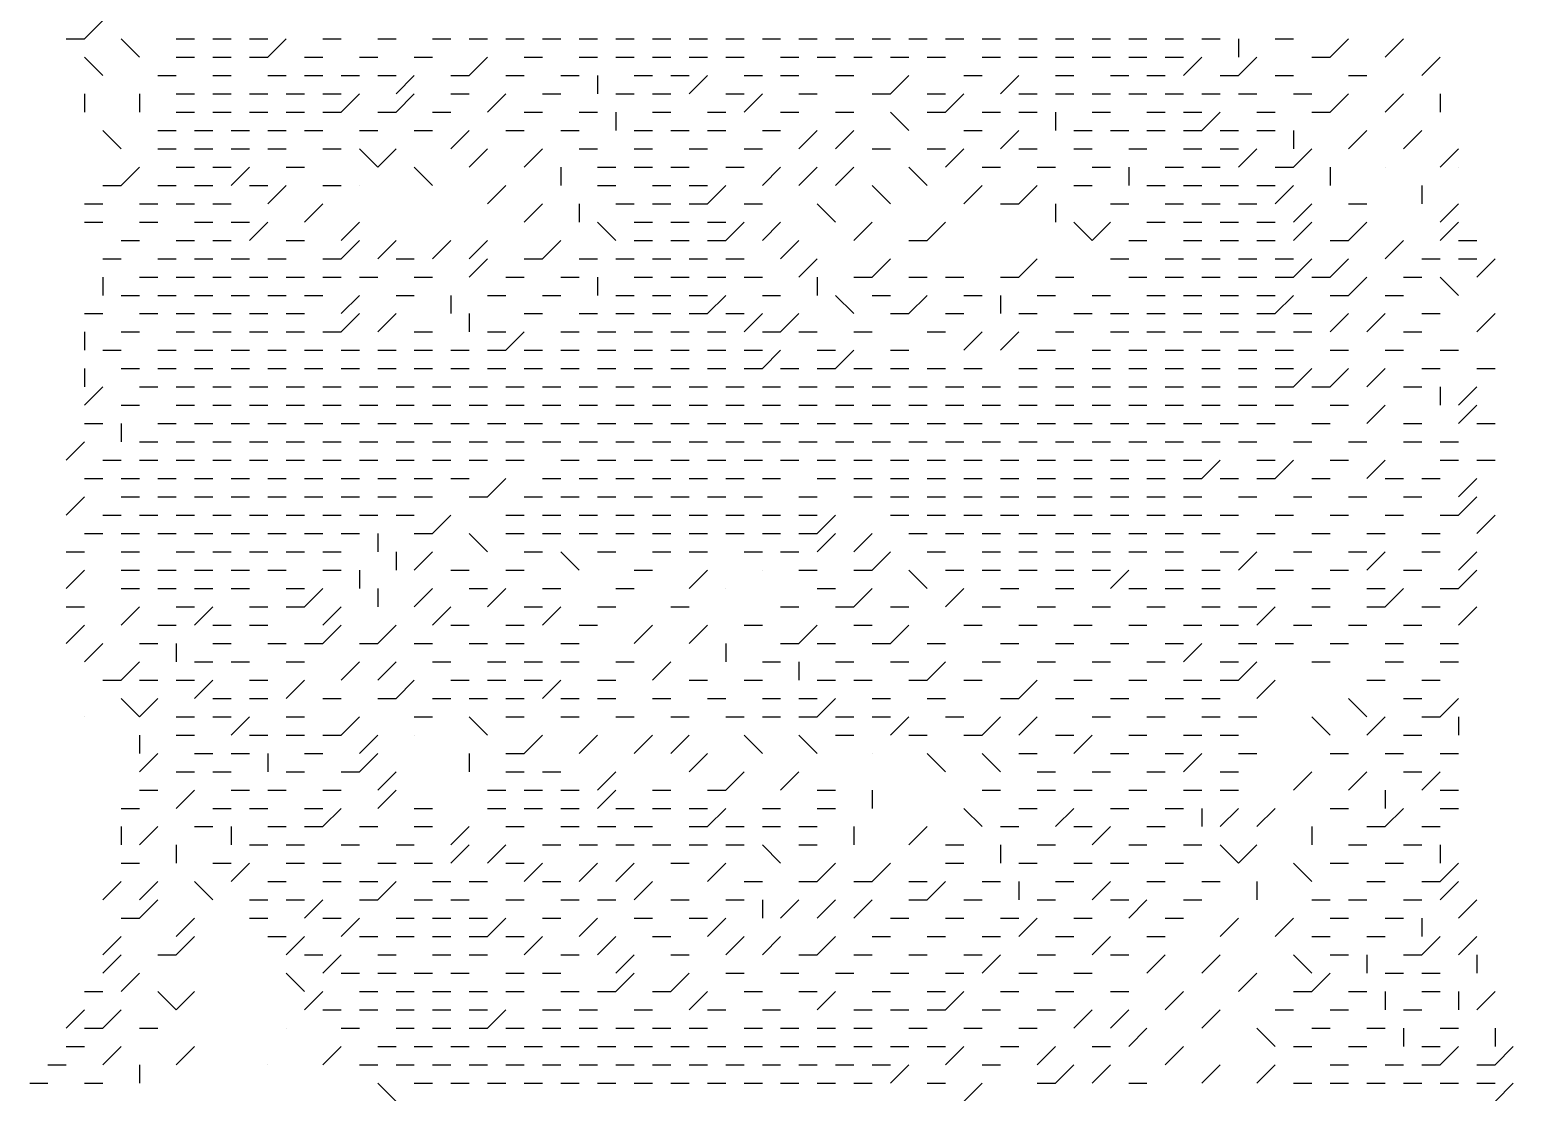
# Model space of a CAD drawing. Header units: metres. Extents: x 66 to 1116, y 3 to 705.
# Drawn here: x 693 to 936, y 355.5 to 529.5 of the extents above; entities that cross this region are included whole.
import ezdxf

# ---------------------------------------------------------------- set-up
doc = ezdxf.new("R2010")
doc.units = ezdxf.units.M

msp = doc.modelspace()

# ---------------------------------------------------------------- linework, layer by layer
at = {"color": 7}
for p, q in [((705, 531), (702, 528)), ((699, 528), (702, 528)), ((708, 528), (711, 525)), ((717, 528), (720, 528)), ((723, 528), (726, 528)), ((729, 528), (732, 528)), ((735, 528), (732, 525)), ((741, 528), (744, 528)), ((750, 528), (753, 528)), ((759, 528), (762, 528)), ((765, 528), (768, 528)), ((771, 528), (774, 528)), ((777, 528), (780, 528)), ((783, 528), (786, 528)), ((789, 528), (792, 528)), ((795, 528), (798, 528)), ((801, 528), (804, 528)), ((807, 528), (810, 528)), ((813, 528), (816, 528)), ((819, 528), (822, 528)), ((825, 528), (828, 528)), ((831, 528), (834, 528)), ((837, 528), (840, 528)), ((843, 528), (846, 528)), ((849, 528), (852, 528)), ((855, 528), (858, 528)), ((861, 528), (864, 528)), ((867, 528), (870, 528)), ((873, 528), (876, 528)), ((879, 528), (882, 528)), ((885, 528), (888, 528)), ((891, 528), (891, 525)), ((897, 528), (900, 528)), ((909, 528), (906, 525)), ((918, 528), (915, 525)), ((702, 525), (705, 522)), ((717, 525), (720, 525)), ((723, 525), (726, 525)), ((729, 525), (732, 525)), ((738, 525), (741, 525)), ((747, 525), (750, 525)), ((756, 525), (759, 525)), ((768, 525), (765, 522)), ((774, 525), (777, 525)), ((783, 525), (786, 525)), ((789, 525), (792, 525)), ((795, 525), (798, 525)), ((801, 525), (804, 525)), ((807, 525), (810, 525)), ((816, 525), (819, 525)), ((822, 525), (825, 525)), ((828, 525), (831, 525)), ((834, 525), (837, 525)), ((840, 525), (843, 525)), ((849, 525), (852, 525)), ((855, 525), (858, 525)), ((861, 525), (864, 525)), ((867, 525), (870, 525)), ((873, 525), (876, 525)), ((879, 525), (882, 525)), ((885, 525), (882, 522)), ((894, 525), (891, 522)), ((903, 525), (906, 525)), ((924, 525), (921, 522)), ((714, 522), (717, 522)), ((723, 522), (726, 522)), ((732, 522), (735, 522)), ((738, 522), (741, 522)), ((744, 522), (747, 522)), ((750, 522), (753, 522)), ((756, 522), (753, 519)), ((762, 522), (765, 522)), ((771, 522), (774, 522)), ((780, 522), (783, 522)), ((786, 522), (786, 519)), ((792, 522), (795, 522)), ((798, 522), (801, 522)), ((804, 522), (801, 519)), ((810, 522), (813, 522)), ((816, 522), (819, 522)), ((825, 522), (828, 522)), ((837, 522), (834, 519)), ((846, 522), (849, 522)), ((855, 522), (852, 519)), ((861, 522), (864, 522)), ((870, 522), (873, 522)), ((876, 522), (879, 522)), ((888, 522), (891, 522)), ((897, 522), (900, 522)), ((909, 522), (912, 522)), ((702, 519), (702, 516)), ((711, 519), (711, 516)), ((717, 519), (720, 519)), ((723, 519), (726, 519)), ((729, 519), (732, 519)), ((735, 519), (738, 519)), ((741, 519), (744, 519)), ((747, 519), (744, 516)), ((756, 519), (753, 516)), ((762, 519), (765, 519)), ((771, 519), (768, 516)), ((777, 519), (780, 519)), ((789, 519), (792, 519)), ((795, 519), (798, 519)), ((807, 519), (810, 519)), ((813, 519), (810, 516)), ((819, 519), (822, 519)), ((831, 519), (834, 519)), ((840, 519), (843, 519)), ((846, 519), (843, 516)), ((855, 519), (858, 519)), ((861, 519), (864, 519)), ((867, 519), (870, 519)), ((873, 519), (876, 519)), ((879, 519), (882, 519)), ((885, 519), (888, 519)), ((891, 519), (894, 519)), ((900, 519), (903, 519)), ((909, 519), (906, 516)), ((918, 519), (915, 516)), ((924, 519), (924, 516)), ((717, 516), (720, 516)), ((723, 516), (726, 516)), ((729, 516), (732, 516)), ((735, 516), (738, 516)), ((741, 516), (744, 516)), ((750, 516), (753, 516)), ((759, 516), (762, 516)), ((774, 516), (777, 516)), ((783, 516), (786, 516)), ((789, 516), (789, 513)), ((795, 516), (798, 516)), ((804, 516), (807, 516)), ((816, 516), (819, 516)), ((825, 516), (828, 516)), ((834, 516), (837, 513)), ((840, 516), (843, 516)), ((849, 516), (852, 516)), ((855, 516), (858, 516)), ((861, 516), (861, 513)), ((867, 516), (870, 516)), ((876, 516), (879, 516)), ((882, 516), (885, 516)), ((888, 516), (885, 513)), ((894, 516), (897, 516)), ((903, 516), (906, 516)), ((705, 513), (708, 510)), ((714, 513), (717, 513)), ((720, 513), (723, 513)), ((726, 513), (729, 513)), ((732, 513), (735, 513)), ((738, 513), (741, 513)), ((747, 513), (750, 513)), ((756, 513), (759, 513)), ((765, 513), (762, 510)), ((771, 513), (774, 513)), ((780, 513), (783, 513)), ((792, 513), (795, 513)), ((798, 513), (801, 513)), ((804, 513), (807, 513)), ((813, 513), (816, 513)), ((822, 513), (819, 510)), ((828, 513), (825, 510)), ((846, 513), (849, 513)), ((855, 513), (852, 510)), ((864, 513), (867, 513)), ((870, 513), (873, 513)), ((876, 513), (879, 513)), ((882, 513), (885, 513)), ((888, 513), (891, 513)), ((894, 513), (897, 513)), ((900, 513), (900, 510)), ((912, 513), (909, 510)), ((921, 513), (918, 510)), ((714, 510), (717, 510)), ((720, 510), (723, 510)), ((726, 510), (729, 510)), ((732, 510), (735, 510)), ((741, 510), (744, 510)), ((747, 510), (750, 507)), ((753, 510), (750, 507)), ((768, 510), (765, 507)), ((777, 510), (774, 507)), ((783, 510), (786, 510)), ((792, 510), (795, 510)), ((801, 510), (804, 510)), ((810, 510), (813, 510)), ((831, 510), (834, 510)), ((840, 510), (843, 510)), ((846, 510), (843, 507)), ((855, 510), (858, 510)), ((864, 510), (867, 510)), ((873, 510), (876, 510)), ((882, 510), (885, 510)), ((888, 510), (891, 510)), ((894, 510), (891, 507)), ((903, 510), (900, 507)), ((927, 510), (924, 507)), ((711, 507), (708, 504)), ((717, 507), (720, 507)), ((723, 507), (726, 507)), ((729, 507), (726, 504)), ((735, 507), (738, 507)), ((756, 507), (759, 504)), ((780, 507), (780, 504)), ((786, 507), (789, 507)), ((792, 507), (795, 507)), ((798, 507), (801, 507)), ((807, 507), (810, 507)), ((816, 507), (813, 504)), ((822, 507), (819, 504)), ((828, 507), (825, 504)), ((837, 507), (840, 504)), ((849, 507), (852, 507)), ((858, 507), (861, 507)), ((867, 507), (870, 507)), ((873, 507), (873, 504)), ((879, 507), (882, 507)), ((885, 507), (888, 507)), ((897, 507), (900, 507)), ((906, 507), (906, 504)), ((915, 507), (915, 507)), ((927, 507), (927, 507)), ((705, 504), (708, 504)), ((714, 504), (717, 504)), ((720, 504), (723, 504)), ((729, 504), (732, 504)), ((735, 504), (732, 501)), ((741, 504), (744, 504)), ((747, 504), (747, 504)), ((771, 504), (768, 501)), ((786, 504), (789, 504)), ((795, 504), (798, 504)), ((801, 504), (804, 504)), ((807, 504), (804, 501)), ((831, 504), (834, 501)), ((849, 504), (846, 501)), ((858, 504), (855, 501)), ((864, 504), (867, 504)), ((876, 504), (879, 504)), ((882, 504), (885, 504)), ((888, 504), (891, 504)), ((894, 504), (897, 504)), ((900, 504), (897, 501)), ((921, 504), (921, 501)), ((702, 501), (705, 501)), ((711, 501), (714, 501)), ((717, 501), (720, 501)), ((723, 501), (726, 501)), ((741, 501), (738, 498)), ((777, 501), (774, 498)), ((783, 501), (783, 498)), ((789, 501), (792, 501)), ((795, 501), (798, 501)), ((801, 501), (804, 501)), ((810, 501), (813, 501)), ((822, 501), (825, 498)), ((852, 501), (855, 501)), ((861, 501), (861, 498)), ((870, 501), (873, 501)), ((879, 501), (882, 501)), ((885, 501), (888, 501)), ((891, 501), (894, 501)), ((903, 501), (900, 498)), ((909, 501), (912, 501)), ((927, 501), (924, 498)), ((702, 498), (705, 498)), ((711, 498), (714, 498)), ((720, 498), (723, 498)), ((726, 498), (729, 498)), ((732, 498), (729, 495)), ((747, 498), (744, 495)), ((786, 498), (789, 495)), ((792, 498), (795, 498)), ((798, 498), (801, 498)), ((804, 498), (807, 498)), ((810, 498), (807, 495)), ((816, 498), (813, 495)), ((831, 498), (828, 495)), ((843, 498), (840, 495)), ((864, 498), (867, 495)), ((870, 498), (867, 495)), ((876, 498), (879, 498)), ((882, 498), (885, 498)), ((888, 498), (891, 498)), ((894, 498), (897, 498)), ((903, 498), (900, 495)), ((912, 498), (909, 495)), ((927, 498), (924, 495)), ((708, 495), (711, 495)), ((717, 495), (720, 495)), ((723, 495), (726, 495)), ((735, 495), (738, 495)), ((747, 495), (744, 492)), ((753, 495), (750, 492)), ((762, 495), (759, 492)), ((768, 495), (765, 492)), ((780, 495), (777, 492)), ((792, 495), (795, 495)), ((798, 495), (801, 495)), ((804, 495), (807, 495)), ((819, 495), (816, 492)), ((837, 495), (840, 495)), ((873, 495), (876, 495)), ((882, 495), (885, 495)), ((888, 495), (891, 495)), ((894, 495), (897, 495)), ((906, 495), (909, 495)), ((918, 495), (915, 492)), ((927, 495), (930, 495)), ((705, 492), (708, 492)), ((714, 492), (717, 492)), ((720, 492), (723, 492)), ((726, 492), (729, 492)), ((732, 492), (735, 492)), ((741, 492), (744, 492)), ((753, 492), (756, 492)), ((768, 492), (765, 489)), ((774, 492), (777, 492)), ((783, 492), (786, 492)), ((789, 492), (792, 492)), ((795, 492), (798, 492)), ((801, 492), (804, 492)), ((807, 492), (810, 492)), ((822, 492), (819, 489)), ((834, 492), (831, 489)), ((858, 492), (855, 489)), ((870, 492), (873, 492)), ((879, 492), (882, 492)), ((885, 492), (888, 492)), ((891, 492), (894, 492)), ((897, 492), (900, 492)), ((903, 492), (900, 489)), ((909, 492), (906, 489)), ((921, 492), (924, 492)), ((927, 492), (930, 492)), ((933, 492), (930, 489)), ((705, 489), (705, 486)), ((711, 489), (714, 489)), ((717, 489), (720, 489)), ((723, 489), (726, 489)), ((729, 489), (732, 489)), ((735, 489), (738, 489)), ((741, 489), (744, 489)), ((747, 489), (750, 489)), ((756, 489), (759, 489)), ((771, 489), (774, 489)), ((780, 489), (783, 489)), ((786, 489), (786, 486)), ((792, 489), (795, 489)), ((798, 489), (801, 489)), ((804, 489), (807, 489)), ((810, 489), (813, 489)), ((822, 489), (822, 486)), ((828, 489), (831, 489)), ((837, 489), (840, 489)), ((843, 489), (846, 489)), ((852, 489), (855, 489)), ((861, 489), (864, 489)), ((873, 489), (876, 489)), ((879, 489), (882, 489)), ((885, 489), (888, 489)), ((891, 489), (894, 489)), ((897, 489), (900, 489)), ((903, 489), (906, 489)), ((912, 489), (909, 486)), ((918, 489), (921, 489)), ((924, 489), (927, 486)), ((708, 486), (711, 486)), ((714, 486), (717, 486)), ((720, 486), (723, 486)), ((726, 486), (729, 486)), ((732, 486), (735, 486)), ((738, 486), (741, 486)), ((747, 486), (744, 483)), ((753, 486), (756, 486)), ((762, 486), (762, 483)), ((768, 486), (771, 486)), ((777, 486), (780, 486)), ((789, 486), (792, 486)), ((795, 486), (798, 486)), ((801, 486), (804, 486)), ((807, 486), (804, 483)), ((813, 486), (816, 486)), ((825, 486), (828, 483)), ((831, 486), (834, 486)), ((840, 486), (837, 483)), ((846, 486), (849, 486)), ((852, 486), (852, 483)), ((858, 486), (861, 486)), ((867, 486), (870, 486)), ((876, 486), (879, 486)), ((882, 486), (885, 486)), ((888, 486), (891, 486)), ((894, 486), (897, 486)), ((900, 486), (897, 483)), ((906, 486), (909, 486)), ((915, 486), (918, 486)), ((702, 483), (705, 483)), ((711, 483), (714, 483)), ((717, 483), (720, 483)), ((723, 483), (726, 483)), ((729, 483), (732, 483)), ((735, 483), (738, 483)), ((747, 483), (744, 480)), ((753, 483), (750, 480)), ((765, 483), (765, 480)), ((774, 483), (777, 483)), ((783, 483), (786, 483)), ((789, 483), (792, 483)), ((795, 483), (798, 483)), ((801, 483), (804, 483)), ((807, 483), (810, 483)), ((813, 483), (810, 480)), ((819, 483), (816, 480)), ((834, 483), (837, 483)), ((843, 483), (846, 483)), ((855, 483), (858, 483)), ((864, 483), (867, 483)), ((870, 483), (873, 483)), ((876, 483), (879, 483)), ((882, 483), (885, 483)), ((888, 483), (891, 483)), ((894, 483), (897, 483)), ((900, 483), (903, 483)), ((909, 483), (906, 480)), ((915, 483), (912, 480)), ((921, 483), (924, 483)), ((933, 483), (930, 480)), ((702, 480), (702, 477)), ((708, 480), (711, 480)), ((717, 480), (720, 480)), ((723, 480), (726, 480)), ((729, 480), (732, 480)), ((735, 480), (738, 480)), ((741, 480), (744, 480)), ((756, 480), (759, 480)), ((768, 480), (771, 480)), ((774, 480), (771, 477)), ((780, 480), (783, 480)), ((786, 480), (789, 480)), ((792, 480), (795, 480)), ((798, 480), (801, 480)), ((804, 480), (807, 480)), ((813, 480), (816, 480)), ((819, 480), (822, 480)), ((828, 480), (831, 480)), ((840, 480), (843, 480)), ((849, 480), (846, 477)), ((855, 480), (852, 477)), ((861, 480), (864, 480)), ((870, 480), (873, 480)), ((876, 480), (879, 480)), ((882, 480), (885, 480)), ((888, 480), (891, 480)), ((894, 480), (897, 480)), ((900, 480), (903, 480)), ((918, 480), (921, 480)), ((705, 477), (708, 477)), ((714, 477), (717, 477)), ((720, 477), (723, 477)), ((726, 477), (729, 477)), ((732, 477), (735, 477)), ((738, 477), (741, 477)), ((744, 477), (747, 477)), ((750, 477), (753, 477)), ((756, 477), (759, 477)), ((762, 477), (765, 477)), ((768, 477), (771, 477)), ((774, 477), (777, 477)), ((780, 477), (783, 477)), ((786, 477), (789, 477)), ((792, 477), (795, 477)), ((798, 477), (801, 477)), ((804, 477), (807, 477)), ((810, 477), (813, 477)), ((816, 477), (813, 474)), ((822, 477), (825, 477)), ((828, 477), (825, 474)), ((834, 477), (837, 477)), ((858, 477), (861, 477)), ((867, 477), (870, 477)), ((873, 477), (876, 477)), ((879, 477), (882, 477)), ((885, 477), (888, 477)), ((891, 477), (894, 477)), ((897, 477), (900, 477)), ((906, 477), (909, 477)), ((915, 477), (918, 477)), ((924, 477), (927, 477)), ((702, 474), (702, 471)), ((708, 474), (711, 474)), ((714, 474), (717, 474)), ((720, 474), (723, 474)), ((726, 474), (729, 474)), ((732, 474), (735, 474)), ((738, 474), (741, 474)), ((744, 474), (747, 474)), ((750, 474), (753, 474)), ((756, 474), (759, 474)), ((762, 474), (765, 474)), ((768, 474), (771, 474)), ((774, 474), (777, 474)), ((780, 474), (783, 474)), ((786, 474), (789, 474)), ((792, 474), (795, 474)), ((798, 474), (801, 474)), ((804, 474), (807, 474)), ((810, 474), (813, 474)), ((816, 474), (819, 474)), ((822, 474), (825, 474)), ((828, 474), (831, 474)), ((834, 474), (837, 474)), ((840, 474), (843, 474)), ((846, 474), (849, 474)), ((855, 474), (858, 474)), ((861, 474), (864, 474)), ((867, 474), (870, 474)), ((873, 474), (876, 474)), ((879, 474), (882, 474)), ((885, 474), (888, 474)), ((891, 474), (894, 474)), ((897, 474), (900, 474)), ((903, 474), (900, 471)), ((909, 474), (906, 471)), ((915, 474), (912, 471)), ((921, 474), (924, 474)), ((930, 474), (933, 474)), ((705, 471), (702, 468)), ((711, 471), (714, 471)), ((717, 471), (720, 471)), ((723, 471), (726, 471)), ((729, 471), (732, 471)), ((735, 471), (738, 471)), ((741, 471), (744, 471)), ((747, 471), (750, 471)), ((753, 471), (756, 471)), ((759, 471), (762, 471)), ((765, 471), (768, 471)), ((771, 471), (774, 471)), ((777, 471), (780, 471)), ((783, 471), (786, 471)), ((789, 471), (792, 471)), ((795, 471), (798, 471)), ((801, 471), (804, 471)), ((807, 471), (810, 471)), ((813, 471), (816, 471)), ((819, 471), (822, 471)), ((825, 471), (828, 471)), ((831, 471), (834, 471)), ((837, 471), (840, 471)), ((843, 471), (846, 471)), ((849, 471), (852, 471)), ((855, 471), (858, 471)), ((861, 471), (864, 471)), ((867, 471), (870, 471)), ((873, 471), (876, 471)), ((879, 471), (882, 471)), ((885, 471), (888, 471)), ((891, 471), (894, 471)), ((897, 471), (900, 471)), ((903, 471), (906, 471)), ((918, 471), (921, 471)), ((924, 471), (924, 468)), ((930, 471), (927, 468)), ((708, 468), (711, 468)), ((717, 468), (720, 468)), ((723, 468), (726, 468)), ((729, 468), (732, 468)), ((735, 468), (738, 468)), ((741, 468), (744, 468)), ((747, 468), (750, 468)), ((753, 468), (756, 468)), ((759, 468), (762, 468)), ((765, 468), (768, 468)), ((771, 468), (774, 468)), ((777, 468), (780, 468)), ((783, 468), (786, 468)), ((789, 468), (792, 468)), ((795, 468), (798, 468)), ((801, 468), (804, 468)), ((807, 468), (810, 468)), ((813, 468), (816, 468)), ((819, 468), (822, 468)), ((825, 468), (828, 468)), ((831, 468), (834, 468)), ((837, 468), (840, 468)), ((843, 468), (846, 468)), ((849, 468), (852, 468)), ((855, 468), (858, 468)), ((861, 468), (864, 468)), ((867, 468), (870, 468)), ((873, 468), (876, 468)), ((879, 468), (882, 468)), ((885, 468), (888, 468)), ((891, 468), (894, 468)), ((897, 468), (900, 468)), ((906, 468), (909, 468)), ((915, 468), (912, 465)), ((930, 468), (927, 465)), ((702, 465), (705, 465)), ((708, 465), (708, 462)), ((714, 465), (717, 465)), ((720, 465), (723, 465)), ((726, 465), (729, 465)), ((732, 465), (735, 465)), ((738, 465), (741, 465)), ((744, 465), (747, 465)), ((750, 465), (753, 465)), ((756, 465), (759, 465)), ((762, 465), (765, 465)), ((768, 465), (771, 465)), ((774, 465), (777, 465)), ((780, 465), (783, 465)), ((786, 465), (789, 465)), ((792, 465), (795, 465)), ((798, 465), (801, 465)), ((804, 465), (807, 465)), ((810, 465), (813, 465)), ((816, 465), (819, 465)), ((822, 465), (825, 465)), ((828, 465), (831, 465)), ((834, 465), (837, 465)), ((840, 465), (843, 465)), ((846, 465), (849, 465)), ((852, 465), (855, 465)), ((858, 465), (861, 465)), ((864, 465), (867, 465)), ((870, 465), (873, 465)), ((876, 465), (879, 465)), ((882, 465), (885, 465)), ((888, 465), (891, 465)), ((894, 465), (897, 465)), ((903, 465), (906, 465)), ((918, 465), (921, 465)), ((930, 465), (933, 465)), ((702, 462), (699, 459)), ((711, 462), (714, 462)), ((717, 462), (720, 462)), ((723, 462), (726, 462)), ((729, 462), (732, 462)), ((735, 462), (738, 462)), ((741, 462), (744, 462)), ((747, 462), (750, 462)), ((753, 462), (756, 462)), ((759, 462), (762, 462)), ((765, 462), (768, 462)), ((771, 462), (774, 462)), ((777, 462), (780, 462)), ((783, 462), (786, 462)), ((789, 462), (792, 462)), ((795, 462), (798, 462)), ((801, 462), (804, 462)), ((807, 462), (810, 462)), ((813, 462), (816, 462)), ((819, 462), (822, 462)), ((825, 462), (828, 462)), ((831, 462), (834, 462)), ((837, 462), (840, 462)), ((843, 462), (846, 462)), ((849, 462), (852, 462)), ((855, 462), (858, 462)), ((861, 462), (864, 462)), ((867, 462), (870, 462)), ((873, 462), (876, 462)), ((879, 462), (882, 462)), ((885, 462), (888, 462)), ((891, 462), (894, 462)), ((900, 462), (903, 462)), ((909, 462), (912, 462)), ((918, 462), (921, 462)), ((924, 462), (927, 462)), ((705, 459), (708, 459)), ((711, 459), (714, 459)), ((717, 459), (720, 459)), ((723, 459), (726, 459)), ((729, 459), (732, 459)), ((735, 459), (738, 459)), ((741, 459), (744, 459)), ((747, 459), (750, 459)), ((753, 459), (756, 459)), ((759, 459), (762, 459)), ((765, 459), (768, 459)), ((771, 459), (774, 459)), ((780, 459), (783, 459)), ((786, 459), (789, 459)), ((792, 459), (795, 459)), ((798, 459), (801, 459)), ((804, 459), (807, 459)), ((810, 459), (813, 459)), ((816, 459), (819, 459)), ((822, 459), (825, 459)), ((828, 459), (831, 459)), ((834, 459), (837, 459)), ((840, 459), (843, 459)), ((846, 459), (849, 459)), ((852, 459), (855, 459)), ((858, 459), (861, 459)), ((864, 459), (867, 459)), ((870, 459), (873, 459)), ((876, 459), (879, 459)), ((882, 459), (885, 459)), ((888, 459), (885, 456)), ((894, 459), (897, 459)), ((900, 459), (897, 456)), ((906, 459), (909, 459)), ((915, 459), (912, 456)), ((924, 459), (927, 459)), ((930, 459), (933, 459)), ((702, 456), (705, 456)), ((708, 456), (711, 456)), ((714, 456), (717, 456)), ((720, 456), (723, 456)), ((726, 456), (729, 456)), ((732, 456), (735, 456)), ((738, 456), (741, 456)), ((744, 456), (747, 456)), ((750, 456), (753, 456)), ((756, 456), (759, 456)), ((762, 456), (765, 456)), ((771, 456), (768, 453)), ((777, 456), (780, 456)), ((783, 456), (786, 456)), ((789, 456), (792, 456)), ((795, 456), (798, 456)), ((801, 456), (804, 456)), ((807, 456), (810, 456)), ((813, 456), (816, 456)), ((822, 456), (825, 456)), ((828, 456), (831, 456)), ((834, 456), (837, 456)), ((840, 456), (843, 456)), ((846, 456), (849, 456)), ((852, 456), (855, 456)), ((858, 456), (861, 456)), ((864, 456), (867, 456)), ((870, 456), (873, 456)), ((876, 456), (879, 456)), ((882, 456), (885, 456)), ((888, 456), (891, 456)), ((894, 456), (897, 456)), ((903, 456), (906, 456)), ((915, 456), (918, 456)), ((921, 456), (924, 456)), ((930, 456), (927, 453)), ((702, 453), (699, 450)), ((708, 453), (711, 453)), ((714, 453), (717, 453)), ((720, 453), (723, 453)), ((726, 453), (729, 453)), ((732, 453), (735, 453)), ((738, 453), (741, 453)), ((744, 453), (747, 453)), ((750, 453), (753, 453)), ((756, 453), (759, 453)), ((765, 453), (768, 453)), ((774, 453), (777, 453)), ((780, 453), (783, 453)), ((786, 453), (789, 453)), ((792, 453), (795, 453)), ((798, 453), (801, 453)), ((804, 453), (807, 453)), ((810, 453), (813, 453)), ((819, 453), (822, 453)), ((828, 453), (831, 453)), ((834, 453), (837, 453)), ((840, 453), (843, 453)), ((846, 453), (849, 453)), ((852, 453), (855, 453)), ((858, 453), (861, 453)), ((864, 453), (867, 453)), ((870, 453), (873, 453)), ((876, 453), (879, 453)), ((882, 453), (885, 453)), ((891, 453), (894, 453)), ((900, 453), (903, 453)), ((909, 453), (912, 453)), ((918, 453), (921, 453)), ((930, 453), (927, 450)), ((705, 450), (708, 450)), ((711, 450), (714, 450)), ((717, 450), (720, 450)), ((723, 450), (726, 450)), ((729, 450), (732, 450)), ((735, 450), (738, 450)), ((741, 450), (744, 450)), ((747, 450), (750, 450)), ((753, 450), (756, 450)), ((762, 450), (759, 447)), ((771, 450), (774, 450)), ((777, 450), (780, 450)), ((783, 450), (786, 450)), ((789, 450), (792, 450)), ((795, 450), (798, 450)), ((801, 450), (804, 450)), ((807, 450), (810, 450)), ((813, 450), (816, 450)), ((819, 450), (822, 450)), ((825, 450), (822, 447)), ((834, 450), (837, 450)), ((840, 450), (843, 450)), ((846, 450), (849, 450)), ((852, 450), (855, 450)), ((858, 450), (861, 450)), ((864, 450), (867, 450)), ((870, 450), (873, 450)), ((876, 450), (879, 450)), ((882, 450), (885, 450)), ((888, 450), (891, 450)), ((897, 450), (900, 450)), ((906, 450), (909, 450)), ((915, 450), (918, 450)), ((924, 450), (927, 450)), ((933, 450), (930, 447)), ((702, 447), (705, 447)), ((708, 447), (711, 447)), ((714, 447), (717, 447)), ((720, 447), (723, 447)), ((726, 447), (729, 447)), ((732, 447), (735, 447)), ((738, 447), (741, 447)), ((744, 447), (747, 447)), ((750, 447), (750, 444)), ((756, 447), (759, 447)), ((765, 447), (768, 444)), ((771, 447), (774, 447)), ((777, 447), (780, 447)), ((783, 447), (786, 447)), ((789, 447), (792, 447)), ((795, 447), (798, 447)), ((801, 447), (804, 447)), ((807, 447), (810, 447)), ((813, 447), (816, 447)), ((819, 447), (822, 447)), ((825, 447), (822, 444)), ((831, 447), (828, 444)), ((837, 447), (840, 447)), ((843, 447), (846, 447)), ((849, 447), (852, 447)), ((855, 447), (858, 447)), ((861, 447), (864, 447)), ((867, 447), (870, 447)), ((873, 447), (876, 447)), ((879, 447), (882, 447)), ((885, 447), (888, 447)), ((894, 447), (897, 447)), ((903, 447), (906, 447)), ((912, 447), (915, 447)), ((921, 447), (924, 447)), ((699, 444), (702, 444)), ((708, 444), (711, 444)), ((717, 444), (720, 444)), ((723, 444), (726, 444)), ((729, 444), (732, 444)), ((735, 444), (738, 444)), ((741, 444), (744, 444)), ((753, 444), (753, 441)), ((759, 444), (756, 441)), ((774, 444), (777, 444)), ((780, 444), (783, 441)), ((786, 444), (789, 444)), ((795, 444), (798, 444)), ((801, 444), (804, 444)), ((810, 444), (813, 444)), ((816, 444), (819, 444)), ((834, 444), (831, 441)), ((840, 444), (843, 444)), ((849, 444), (852, 444)), ((855, 444), (858, 444)), ((861, 444), (864, 444)), ((867, 444), (870, 444)), ((873, 444), (876, 444)), ((879, 444), (882, 444)), ((888, 444), (891, 444)), ((894, 444), (891, 441)), ((900, 444), (903, 444)), ((909, 444), (912, 444)), ((915, 444), (912, 441)), ((921, 444), (924, 444)), ((930, 444), (927, 441)), ((702, 441), (699, 438)), ((708, 441), (711, 441)), ((714, 441), (717, 441)), ((720, 441), (723, 441)), ((726, 441), (729, 441)), ((732, 441), (735, 441)), ((741, 441), (744, 441)), ((747, 441), (747, 438)), ((762, 441), (765, 441)), ((771, 441), (774, 441)), ((792, 441), (795, 441)), ((804, 441), (801, 438)), ((813, 441), (813, 441)), ((819, 441), (822, 441)), ((828, 441), (831, 441)), ((837, 441), (840, 438)), ((843, 441), (846, 441)), ((849, 441), (852, 441)), ((855, 441), (858, 441)), ((861, 441), (864, 441)), ((867, 441), (870, 441)), ((873, 441), (870, 438)), ((879, 441), (882, 441)), ((885, 441), (888, 441)), ((897, 441), (900, 441)), ((906, 441), (909, 441)), ((918, 441), (921, 441)), ((930, 441), (927, 438)), ((708, 438), (711, 438)), ((714, 438), (717, 438)), ((720, 438), (723, 438)), ((726, 438), (729, 438)), ((735, 438), (738, 438)), ((741, 438), (738, 435)), ((750, 438), (750, 435)), ((759, 438), (756, 435)), ((765, 438), (768, 438)), ((771, 438), (768, 435)), ((777, 438), (780, 438)), ((789, 438), (792, 438)), ((807, 438), (807, 438)), ((822, 438), (825, 438)), ((831, 438), (828, 435)), ((846, 438), (843, 435)), ((852, 438), (855, 438)), ((861, 438), (864, 438)), ((873, 438), (876, 438)), ((879, 438), (882, 438)), ((885, 438), (888, 438)), ((894, 438), (897, 438)), ((903, 438), (906, 438)), ((912, 438), (915, 438)), ((918, 438), (915, 435)), ((924, 438), (927, 438)), ((699, 435), (702, 435)), ((711, 435), (708, 432)), ((717, 435), (720, 435)), ((723, 435), (720, 432)), ((729, 435), (732, 435)), ((735, 435), (738, 435)), ((744, 435), (741, 432)), ((762, 435), (759, 432)), ((774, 435), (777, 435)), ((780, 435), (777, 432)), ((786, 435), (789, 435)), ((798, 435), (801, 435)), ((816, 435), (819, 435)), ((825, 435), (828, 435)), ((834, 435), (837, 435)), ((849, 435), (852, 435)), ((858, 435), (861, 435)), ((867, 435), (870, 435)), ((876, 435), (879, 435)), ((885, 435), (888, 435)), ((891, 435), (894, 435)), ((897, 435), (894, 432)), ((903, 435), (906, 435)), ((912, 435), (915, 435)), ((921, 435), (924, 435)), ((930, 435), (927, 432)), ((702, 432), (699, 429)), ((714, 432), (717, 432)), ((723, 432), (726, 432)), ((729, 432), (732, 432)), ((744, 432), (741, 429)), ((753, 432), (750, 429)), ((762, 432), (765, 432)), ((771, 432), (774, 432)), ((783, 432), (786, 432)), ((795, 432), (792, 429)), ((804, 432), (801, 429)), ((810, 432), (813, 432)), ((822, 432), (819, 429)), ((828, 432), (831, 432)), ((837, 432), (834, 429)), ((846, 432), (849, 432)), ((855, 432), (858, 432)), ((864, 432), (867, 432)), ((873, 432), (876, 432)), ((882, 432), (885, 432)), ((888, 432), (891, 432)), ((900, 432), (903, 432)), ((909, 432), (912, 432)), ((918, 432), (921, 432)), ((705, 429), (702, 426)), ((711, 429), (714, 429)), ((717, 429), (717, 426)), ((723, 429), (726, 429)), ((732, 429), (735, 429)), ((738, 429), (741, 429)), ((747, 429), (750, 429)), ((756, 429), (759, 429)), ((765, 429), (768, 429)), ((771, 429), (774, 429)), ((780, 429), (783, 429)), ((807, 429), (807, 426)), ((816, 429), (819, 429)), ((822, 429), (825, 429)), ((831, 429), (834, 429)), ((840, 429), (843, 429)), ((852, 429), (855, 429)), ((861, 429), (864, 429)), ((870, 429), (873, 429)), ((879, 429), (882, 429)), ((885, 429), (882, 426)), ((891, 429), (894, 429)), ((897, 429), (900, 429)), ((906, 429), (909, 429)), ((915, 429), (918, 429)), ((924, 429), (927, 429)), ((711, 426), (708, 423)), ((720, 426), (723, 426)), ((726, 426), (729, 426)), ((735, 426), (738, 426)), ((747, 426), (744, 423)), ((753, 426), (750, 423)), ((759, 426), (762, 426)), ((768, 426), (771, 426)), ((774, 426), (777, 426)), ((780, 426), (783, 426)), ((789, 426), (792, 426)), ((798, 426), (795, 423)), ((813, 426), (816, 426)), ((819, 426), (819, 423)), ((825, 426), (828, 426)), ((834, 426), (837, 426)), ((843, 426), (840, 423)), ((849, 426), (852, 426)), ((858, 426), (861, 426)), ((867, 426), (870, 426)), ((876, 426), (879, 426)), ((888, 426), (891, 426)), ((894, 426), (891, 423)), ((903, 426), (906, 426)), ((915, 426), (918, 426)), ((924, 426), (927, 426)), ((705, 423), (708, 423)), ((711, 423), (714, 423)), ((717, 423), (720, 423)), ((723, 423), (720, 420)), ((729, 423), (732, 423)), ((738, 423), (735, 420)), ((756, 423), (753, 420)), ((762, 423), (765, 423)), ((768, 423), (771, 423)), ((774, 423), (777, 423)), ((780, 423), (777, 420)), ((786, 423), (789, 423)), ((801, 423), (804, 423)), ((810, 423), (813, 423)), ((822, 423), (825, 423)), ((828, 423), (831, 423)), ((837, 423), (840, 423)), ((846, 423), (849, 423)), ((858, 423), (855, 420)), ((864, 423), (867, 423)), ((873, 423), (876, 423)), ((882, 423), (885, 423)), ((888, 423), (891, 423)), ((897, 423), (894, 420)), ((912, 423), (915, 423)), ((921, 423), (924, 423)), ((708, 420), (711, 417)), ((714, 420), (711, 417)), ((723, 420), (726, 420)), ((729, 420), (732, 420)), ((741, 420), (744, 420)), ((750, 420), (753, 420)), ((759, 420), (762, 420)), ((765, 420), (768, 420)), ((771, 420), (774, 420)), ((780, 420), (783, 420)), ((786, 420), (789, 420)), ((795, 420), (798, 420)), ((804, 420), (807, 420)), ((813, 420), (816, 420)), ((819, 420), (822, 420)), ((825, 420), (822, 417)), ((831, 420), (834, 420)), ((840, 420), (843, 420)), ((852, 420), (855, 420)), ((861, 420), (864, 420)), ((870, 420), (873, 420)), ((879, 420), (882, 420)), ((885, 420), (888, 420)), ((909, 420), (912, 417)), ((918, 420), (921, 420)), ((927, 420), (924, 417)), ((702, 417), (702, 417)), ((717, 417), (720, 417)), ((723, 417), (726, 417)), ((729, 417), (726, 414)), ((735, 417), (738, 417)), ((747, 417), (744, 414)), ((756, 417), (759, 417)), ((765, 417), (768, 414)), ((771, 417), (774, 417)), ((780, 417), (783, 417)), ((789, 417), (792, 417)), ((798, 417), (801, 417)), ((807, 417), (810, 417)), ((813, 417), (816, 417)), ((819, 417), (822, 417)), ((825, 417), (828, 417)), ((831, 417), (834, 417)), ((837, 417), (834, 414)), ((843, 417), (846, 417)), ((852, 417), (849, 414)), ((858, 417), (855, 414)), ((867, 417), (870, 417)), ((876, 417), (879, 417)), ((885, 417), (888, 417)), ((891, 417), (894, 417)), ((903, 417), (906, 414)), ((915, 417), (912, 414)), ((921, 417), (924, 417)), ((927, 417), (927, 414)), ((711, 414), (711, 411)), ((717, 414), (720, 414)), ((729, 414), (732, 414)), ((735, 414), (738, 414)), ((741, 414), (744, 414)), ((750, 414), (747, 411)), ((756, 414), (756, 414)), ((777, 414), (774, 411)), ((786, 414), (783, 411)), ((795, 414), (792, 411)), ((801, 414), (798, 411)), ((810, 414), (813, 411)), ((819, 414), (822, 411)), ((825, 414), (828, 414)), ((837, 414), (840, 414)), ((846, 414), (849, 414)), ((861, 414), (864, 414)), ((867, 414), (864, 411)), ((873, 414), (876, 414)), ((882, 414), (885, 414)), ((888, 414), (891, 414)), ((918, 414), (921, 414)), ((714, 411), (711, 408)), ((720, 411), (723, 411)), ((726, 411), (729, 411)), ((732, 411), (732, 408)), ((738, 411), (741, 411)), ((750, 411), (747, 408)), ((765, 411), (765, 408)), ((771, 411), (774, 411)), ((804, 411), (801, 408)), ((831, 411), (831, 411)), ((840, 411), (843, 408)), ((849, 411), (852, 408)), ((855, 411), (858, 411)), ((870, 411), (873, 411)), ((879, 411), (882, 411)), ((885, 411), (882, 408)), ((891, 411), (894, 411)), ((906, 411), (909, 411)), ((915, 411), (918, 411)), ((924, 411), (927, 411)), ((717, 408), (720, 408)), ((723, 408), (726, 408)), ((735, 408), (738, 408)), ((744, 408), (747, 408)), ((753, 408), (750, 405)), ((771, 408), (774, 408)), ((777, 408), (780, 408)), ((789, 408), (786, 405)), ((810, 408), (807, 405)), ((819, 408), (816, 405)), ((858, 408), (861, 408)), ((867, 408), (870, 408)), ((876, 408), (879, 408)), ((888, 408), (891, 408)), ((903, 408), (900, 405)), ((912, 408), (909, 405)), ((918, 408), (921, 408)), ((924, 408), (921, 405)), ((711, 405), (714, 405)), ((720, 405), (717, 402)), ((726, 405), (729, 405)), ((732, 405), (735, 405)), ((741, 405), (744, 405)), ((753, 405), (750, 402)), ((768, 405), (771, 405)), ((774, 405), (777, 405)), ((780, 405), (783, 405)), ((789, 405), (786, 402)), ((795, 405), (798, 405)), ((804, 405), (807, 405)), ((822, 405), (825, 405)), ((831, 405), (831, 402)), ((849, 405), (852, 405)), ((858, 405), (861, 405)), ((864, 405), (867, 405)), ((873, 405), (876, 405)), ((882, 405), (885, 405)), ((888, 405), (891, 405)), ((915, 405), (915, 402)), ((924, 405), (927, 405)), ((708, 402), (711, 402)), ((723, 402), (726, 402)), ((729, 402), (732, 402)), ((738, 402), (741, 402)), ((744, 402), (741, 399)), ((756, 402), (759, 402)), ((768, 402), (771, 402)), ((774, 402), (777, 402)), ((780, 402), (783, 402)), ((789, 402), (792, 402)), ((795, 402), (798, 402)), ((801, 402), (804, 402)), ((807, 402), (804, 399)), ((813, 402), (816, 402)), ((822, 402), (825, 402)), ((846, 402), (849, 399)), ((855, 402), (858, 402)), ((864, 402), (861, 399)), ((870, 402), (873, 402)), ((879, 402), (882, 402)), ((885, 402), (885, 399)), ((891, 402), (888, 399)), ((897, 402), (894, 399)), ((906, 402), (909, 402)), ((918, 402), (915, 399)), ((924, 402), (927, 402)), ((708, 399), (708, 396)), ((714, 399), (711, 396)), ((720, 399), (723, 399)), ((726, 399), (726, 396)), ((732, 399), (735, 399)), ((738, 399), (741, 399)), ((747, 399), (750, 399)), ((756, 399), (759, 399)), ((765, 399), (762, 396)), ((771, 399), (774, 399)), ((780, 399), (783, 399)), ((786, 399), (789, 399)), ((792, 399), (795, 399)), ((801, 399), (804, 399)), ((807, 399), (810, 399)), ((813, 399), (816, 399)), ((819, 399), (822, 399)), ((828, 399), (828, 396)), ((840, 399), (837, 396)), ((852, 399), (855, 399)), ((864, 399), (867, 399)), ((870, 399), (867, 396)), ((876, 399), (879, 399)), ((903, 399), (903, 396)), ((912, 399), (915, 399)), ((921, 399), (924, 399)), ((717, 396), (717, 393)), ((729, 396), (732, 396)), ((735, 396), (738, 396)), ((744, 396), (747, 396)), ((753, 396), (756, 396)), ((765, 396), (762, 393)), ((771, 396), (768, 393)), ((777, 396), (780, 396)), ((783, 396), (786, 396)), ((789, 396), (792, 396)), ((795, 396), (798, 396)), ((801, 396), (804, 396)), ((807, 396), (810, 396)), ((813, 396), (816, 393)), ((819, 396), (822, 396)), ((843, 396), (846, 396)), ((852, 396), (852, 393)), ((858, 396), (861, 396)), ((873, 396), (876, 396)), ((882, 396), (885, 396)), ((888, 396), (891, 393)), ((894, 396), (891, 393)), ((909, 396), (912, 396)), ((918, 396), (921, 396)), ((924, 396), (924, 393)), ((708, 393), (711, 393)), ((723, 393), (726, 393)), ((729, 393), (726, 390)), ((735, 393), (738, 393)), ((741, 393), (744, 393)), ((750, 393), (753, 393)), ((756, 393), (759, 393)), ((771, 393), (774, 393)), ((777, 393), (774, 390)), ((786, 393), (783, 390)), ((792, 393), (789, 390)), ((798, 393), (801, 393)), ((807, 393), (804, 390)), ((825, 393), (822, 390)), ((834, 393), (831, 390)), ((843, 393), (846, 393)), ((855, 393), (858, 393)), ((864, 393), (867, 393)), ((870, 393), (873, 393)), ((879, 393), (882, 393)), ((900, 393), (903, 390)), ((906, 393), (909, 393)), ((915, 393), (918, 393)), ((927, 393), (924, 390)), ((708, 390), (705, 387)), ((714, 390), (711, 387)), ((720, 390), (723, 387)), ((732, 390), (735, 390)), ((741, 390), (744, 390)), ((747, 390), (750, 390)), ((753, 390), (750, 387)), ((759, 390), (762, 390)), ((765, 390), (768, 390)), ((777, 390), (780, 390)), ((795, 390), (792, 387)), ((810, 390), (813, 390)), ((819, 390), (822, 390)), ((828, 390), (831, 390)), ((837, 390), (840, 390)), ((843, 390), (840, 387)), ((849, 390), (852, 390)), ((855, 390), (855, 387)), ((861, 390), (864, 390)), ((870, 390), (867, 387)), ((876, 390), (879, 390)), ((885, 390), (888, 390)), ((894, 390), (894, 387)), ((912, 390), (915, 390)), ((921, 390), (924, 390)), ((927, 390), (924, 387)), ((714, 387), (711, 384)), ((729, 387), (732, 387)), ((735, 387), (738, 387)), ((741, 387), (738, 384)), ((747, 387), (750, 387)), ((756, 387), (759, 387)), ((762, 387), (765, 387)), ((771, 387), (774, 387)), ((780, 387), (783, 387)), ((786, 387), (789, 387)), ((798, 387), (801, 387)), ((807, 387), (810, 387)), ((813, 387), (813, 384)), ((819, 387), (816, 384)), ((825, 387), (822, 384)), ((831, 387), (828, 384)), ((837, 387), (840, 387)), ((846, 387), (849, 387)), ((858, 387), (861, 387)), ((870, 387), (873, 387)), ((876, 387), (873, 384)), ((882, 387), (885, 387)), ((903, 387), (906, 387)), ((909, 387), (912, 387)), ((918, 387), (921, 387)), ((930, 387), (927, 384)), ((708, 384), (711, 384)), ((720, 384), (717, 381)), ((729, 384), (732, 384)), ((741, 384), (744, 384)), ((747, 384), (744, 381)), ((753, 384), (756, 384)), ((759, 384), (762, 384)), ((765, 384), (768, 384)), ((771, 384), (768, 381)), ((777, 384), (780, 384)), ((786, 384), (783, 381)), ((792, 384), (795, 384)), ((801, 384), (804, 384)), ((807, 384), (804, 381)), ((834, 384), (837, 384)), ((843, 384), (846, 384)), ((852, 384), (855, 384)), ((858, 384), (855, 381)), ((864, 384), (867, 384)), ((879, 384), (882, 384)), ((891, 384), (888, 381)), ((900, 384), (897, 381)), ((906, 384), (909, 384)), ((915, 384), (918, 384)), ((921, 384), (921, 381)), ((708, 381), (705, 378)), ((720, 381), (717, 378)), ((732, 381), (735, 381)), ((738, 381), (735, 378)), ((747, 381), (750, 381)), ((753, 381), (756, 381)), ((759, 381), (762, 381)), ((765, 381), (768, 381)), ((771, 381), (774, 381)), ((777, 381), (774, 378)), ((789, 381), (786, 378)), ((795, 381), (798, 381)), ((810, 381), (807, 378)), ((816, 381), (813, 378)), ((825, 381), (822, 378)), ((831, 381), (834, 381)), ((840, 381), (843, 381)), ((849, 381), (852, 381)), ((861, 381), (864, 381)), ((870, 381), (867, 378)), ((876, 381), (879, 381)), ((903, 381), (906, 381)), ((912, 381), (915, 381)), ((924, 381), (921, 378)), ((930, 381), (927, 378)), ((708, 378), (705, 375)), ((714, 378), (717, 378)), ((738, 378), (741, 378)), ((744, 378), (741, 375)), ((750, 378), (753, 378)), ((759, 378), (762, 378)), ((765, 378), (768, 378)), ((780, 378), (783, 378)), ((792, 378), (789, 375)), ((798, 378), (801, 378)), ((819, 378), (822, 378)), ((828, 378), (831, 378)), ((837, 378), (840, 378)), ((846, 378), (849, 378)), ((852, 378), (849, 375)), ((858, 378), (861, 378)), ((870, 378), (873, 378)), ((879, 378), (876, 375)), ((888, 378), (885, 375)), ((900, 378), (903, 375)), ((906, 378), (909, 378)), ((912, 378), (912, 375)), ((918, 378), (921, 378)), ((930, 378), (930, 375)), ((711, 375), (708, 372)), ((735, 375), (738, 372)), ((744, 375), (747, 375)), ((750, 375), (753, 375)), ((756, 375), (759, 375)), ((762, 375), (765, 375)), ((771, 375), (774, 375)), ((777, 375), (780, 375)), ((792, 375), (789, 372)), ((801, 375), (798, 372)), ((807, 375), (810, 375)), ((816, 375), (819, 375)), ((825, 375), (828, 375)), ((834, 375), (837, 375)), ((843, 375), (846, 375)), ((855, 375), (858, 375)), ((864, 375), (867, 375)), ((894, 375), (891, 372)), ((906, 375), (903, 372)), ((915, 375), (918, 375)), ((921, 375), (924, 375)), ((702, 372), (705, 372)), ((714, 372), (717, 369)), ((720, 372), (717, 369)), ((741, 372), (738, 369)), ((747, 372), (750, 372)), ((753, 372), (756, 372)), ((759, 372), (762, 372)), ((765, 372), (768, 372)), ((771, 372), (774, 372)), ((780, 372), (783, 372)), ((786, 372), (789, 372)), ((795, 372), (798, 372)), ((804, 372), (801, 369)), ((810, 372), (813, 372)), ((819, 372), (822, 372)), ((825, 372), (822, 369)), ((831, 372), (834, 372)), ((840, 372), (843, 372)), ((846, 372), (843, 369)), ((852, 372), (855, 372)), ((861, 372), (864, 372)), ((870, 372), (873, 372)), ((882, 372), (879, 369)), ((900, 372), (903, 372)), ((909, 372), (912, 372)), ((915, 372), (915, 369)), ((921, 372), (924, 372)), ((927, 372), (927, 369)), ((933, 372), (930, 369)), ((702, 369), (699, 366)), ((708, 369), (705, 366)), ((741, 369), (744, 369)), ((747, 369), (750, 369)), ((753, 369), (756, 369)), ((759, 369), (762, 369)), ((765, 369), (768, 369)), ((771, 369), (768, 366)), ((777, 369), (780, 369)), ((783, 369), (786, 369)), ((792, 369), (795, 369)), ((804, 369), (807, 369)), ((813, 369), (816, 369)), ((828, 369), (831, 369)), ((834, 369), (837, 369)), ((840, 369), (843, 369)), ((849, 369), (852, 369)), ((858, 369), (861, 369)), ((867, 369), (864, 366)), ((873, 369), (870, 366)), ((888, 369), (885, 366)), ((897, 369), (900, 369)), ((906, 369), (909, 369)), ((918, 369), (921, 369)), ((702, 366), (705, 366)), ((711, 366), (714, 366)), ((735, 366), (735, 366)), ((744, 366), (747, 366)), ((753, 366), (756, 366)), ((759, 366), (762, 366)), ((765, 366), (768, 366)), ((771, 366), (774, 366)), ((777, 366), (780, 366)), ((783, 366), (786, 366)), ((789, 366), (792, 366)), ((795, 366), (798, 366)), ((801, 366), (804, 366)), ((810, 366), (813, 366)), ((816, 366), (819, 366)), ((822, 366), (825, 366)), ((828, 366), (831, 366)), ((837, 366), (840, 366)), ((846, 366), (849, 366)), ((855, 366), (858, 366)), ((876, 366), (873, 363)), ((894, 366), (897, 363)), ((903, 366), (906, 366)), ((912, 366), (915, 366)), ((918, 366), (918, 363)), ((924, 366), (927, 366)), ((933, 366), (933, 363)), ((699, 363), (702, 363)), ((708, 363), (705, 360)), ((720, 363), (717, 360)), ((744, 363), (741, 360)), ((750, 363), (753, 363)), ((756, 363), (759, 363)), ((762, 363), (765, 363)), ((768, 363), (771, 363)), ((774, 363), (777, 363)), ((780, 363), (783, 363)), ((786, 363), (789, 363)), ((792, 363), (795, 363)), ((798, 363), (801, 363)), ((804, 363), (807, 363)), ((810, 363), (813, 363)), ((816, 363), (819, 363)), ((822, 363), (825, 363)), ((828, 363), (831, 363)), ((834, 363), (837, 363)), ((840, 363), (843, 363)), ((846, 363), (843, 360)), ((852, 363), (855, 363)), ((861, 363), (858, 360)), ((867, 363), (870, 363)), ((882, 363), (879, 360)), ((900, 363), (903, 363)), ((909, 363), (912, 363)), ((921, 363), (924, 363)), ((927, 363), (924, 360)), ((936, 363), (933, 360)), ((696, 360), (699, 360)), ((711, 360), (711, 357)), ((732, 360), (732, 360)), ((747, 360), (750, 360)), ((753, 360), (756, 360)), ((759, 360), (762, 360)), ((765, 360), (768, 360)), ((771, 360), (774, 360)), ((777, 360), (780, 360)), ((783, 360), (786, 360)), ((789, 360), (792, 360)), ((795, 360), (798, 360)), ((801, 360), (804, 360)), ((807, 360), (810, 360)), ((813, 360), (816, 360)), ((819, 360), (822, 360)), ((825, 360), (828, 360)), ((831, 360), (834, 360)), ((837, 360), (834, 357)), ((849, 360), (852, 360)), ((864, 360), (861, 357)), ((870, 360), (867, 357)), ((888, 360), (885, 357)), ((897, 360), (894, 357)), ((906, 360), (909, 360)), ((915, 360), (918, 360)), ((921, 360), (924, 360)), ((930, 360), (933, 360)), ((693, 357), (696, 357)), ((702, 357), (705, 357)), ((750, 357), (753, 354)), ((756, 357), (759, 357)), ((762, 357), (765, 357)), ((768, 357), (771, 357)), ((774, 357), (777, 357)), ((780, 357), (783, 357)), ((786, 357), (789, 357)), ((792, 357), (795, 357)), ((798, 357), (801, 357)), ((804, 357), (807, 357)), ((810, 357), (813, 357)), ((816, 357), (819, 357)), ((822, 357), (825, 357)), ((828, 357), (831, 357)), ((840, 357), (843, 357)), ((849, 357), (846, 354)), ((858, 357), (861, 357)), ((873, 357), (876, 357)), ((900, 357), (903, 357)), ((906, 357), (909, 357)), ((912, 357), (915, 357)), ((918, 357), (921, 357)), ((924, 357), (927, 357)), ((930, 357), (933, 357)), ((936, 357), (933, 354))]:
    msp.add_line(p, q, dxfattribs=at)

doc.saveas('drawing.dxf')
